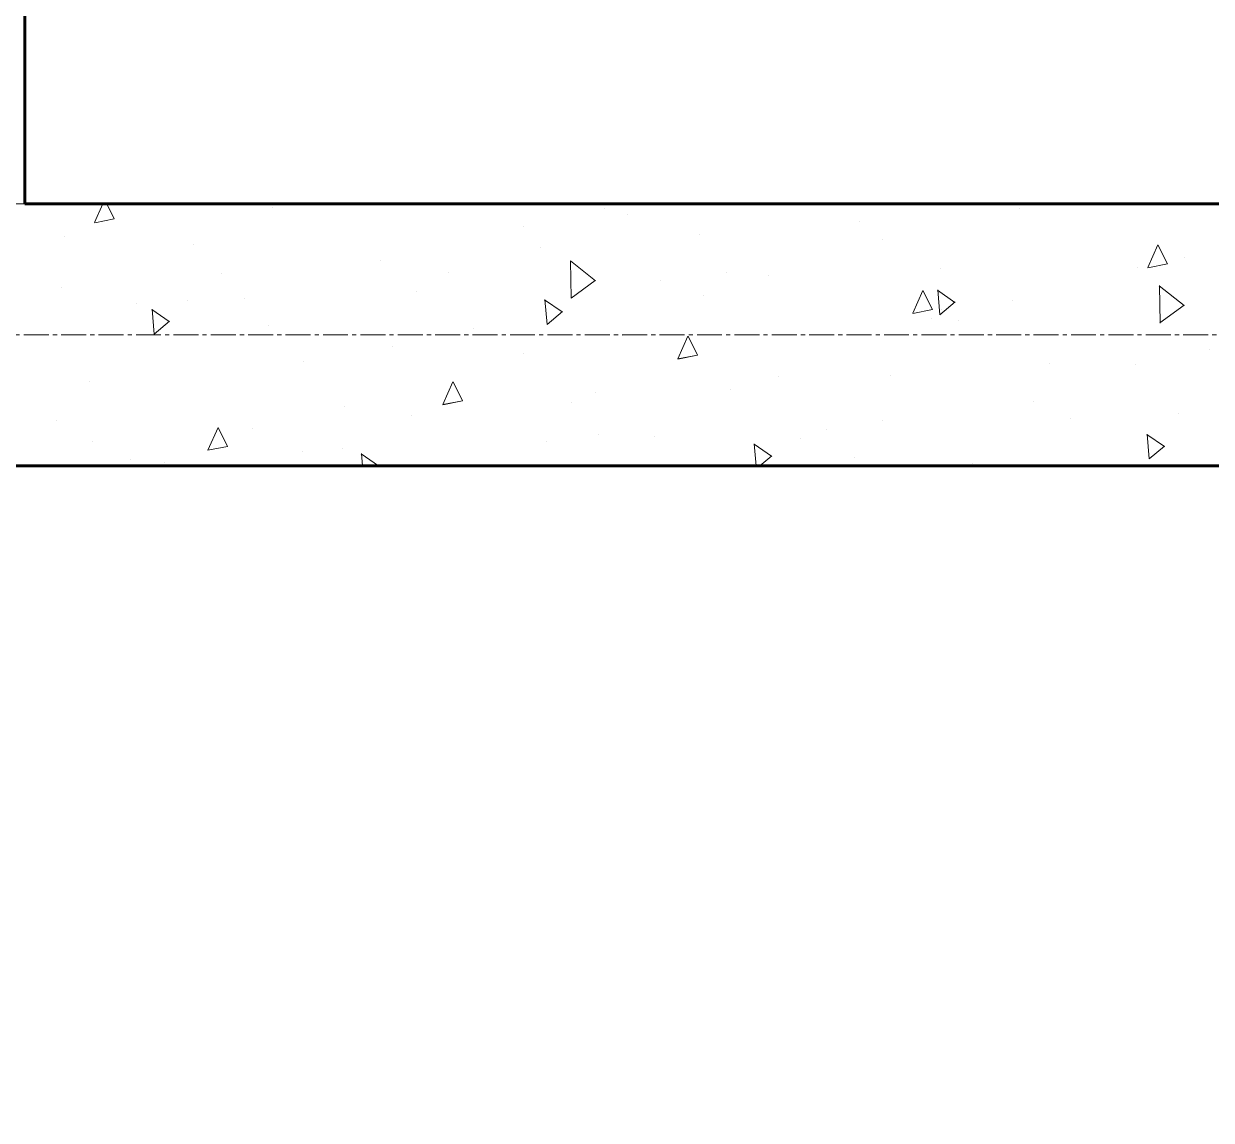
# Model space of a CAD drawing. Header units: millimetres. Extents: x 470010 to 1231400, y -134005 to 421770.
# Drawn here: x 673006 to 673913, y -39611 to -38773 of the extents above; entities that cross this region are included whole.
import ezdxf
from ezdxf.enums import TextEntityAlignment as Align

# ---------------------------------------------------------------- set-up
doc = ezdxf.new("R2010")
doc.units = ezdxf.units.MM
doc.linetypes.add('CENTER2', pattern=[28.575, 19.05, -3.175, 3.175, -3.175])
doc.layers.get('Defpoints').update_dxf_attribs({"color": 140})
for name, color, linetype, lineweight in [('0) шп потолок', 3, 'Continuous', 60), ('АР_Стены ПЕНОблок', 52, 'Continuous', 20), ('АР_Штриховка', 8, 'Continuous', 0)]:
    doc.layers.add(name, color=color, linetype=linetype, lineweight=lineweight)
doc.layers.add('РД_Оси_100', color=7, linetype='Continuous', lineweight=0, true_color=0x525252)
doc.styles.add('style1', font='ARIALN.TTF')

# ---------------------------------------------------------------- blocks, each defined once
blk = doc.blocks.new('СОШ_2200_АР_ОСИ_М100_28.05.24')
at = {"layer": 'РД_Оси_100', "color": 251, "linetype": 'CENTER2', "true_color": 0x636466}
blk.add_line((29555, 54600), (-5954.958, 54600), dxfattribs=at)
blk = doc.blocks.new('A$C9108343f')
at = {"layer": '0) шп потолок'}
for points in [[(14844.96, 61875), (14844.96, 70530), (7287.91, 70530), (7287.91, 61455), (13824.96, 61455)], [(14844.96, 52575), (14844.96, 61255), (7274.96, 61255), (7274.96, 52155), (13824.96, 52155)]]:
    blk.add_lwpolyline(points, dxfattribs=at)
at = {"layer": 'АР_Стены ПЕНОблок', "color": 18, "linetype": 'Continuous', "lineweight": 20, "true_color": 0x000000}
for p, q in [((14844.96, 61455), (7254.96, 61455)), ((7254.96, 61255), (14844.96, 61255))]:
    blk.add_line(p, q, dxfattribs=at)
at = {"layer": 'АР_Штриховка', "color": 18, "linetype": 'Continuous', "lineweight": 0, "true_color": 0x000000}
for p, q in [((7341.33, 61440.83), (7347.65, 61455)), ((7356.34, 61443.61), (7350.67, 61455)), ((7477.42, 61452.57), (7477.42, 61452.57)), ((7730.68, 61451.67), (7730.68, 61451.67)), ((8047.65, 61451.56), (8047.65, 61451.56)), ((7341.38, 61440.7), (7356.34, 61443.61)), ((7748.81, 61447.32), (7748.81, 61447.32)), ((7925.95, 61441.79), (7925.95, 61441.79)), ((7668.69, 61437.92), (7668.69, 61437.92)), ((7318.53, 61429.97), (7318.53, 61429.97)), ((7416.95, 61424.27), (7416.95, 61424.27)), ((7803.86, 61431.51), (7803.86, 61431.51)), ((7943.59, 61428.23), (7943.59, 61428.23)), ((8145.95, 61406.47), (8153.7, 61423.87)), ((8160.96, 61409.25), (8153.75, 61423.74)), ((7682.16, 61421.74), (7682.16, 61421.74)), ((7560.08, 61411.46), (7560.08, 61411.46)), ((7723.92, 61396.41), (7704.88, 61411.48)), ((7705.51, 61382.97), (7704.92, 61411.53)), ((7987.57, 61405.78), (7987.57, 61405.78)), ((8138.02, 61406.5), (8138.02, 61406.5)), ((8146, 61406.34), (8160.96, 61409.25)), ((8174.09, 61413.92), (8174.09, 61413.92)), ((7438.38, 61401.69), (7438.38, 61401.69)), ((7611.38, 61402.54), (7611.38, 61402.54)), ((7705.4, 61383), (7723.85, 61396.5)), ((7773.65, 61396.44), (7773.65, 61396.44)), ((7824.18, 61402.72), (7824.18, 61402.72)), ((7856.13, 61400.04), (7856.13, 61400.04)), ((7316.29, 61391.41), (7316.29, 61391.41)), ((7587.14, 61388.29), (7587.14, 61388.29)), ((7966.43, 61371.57), (7974.18, 61388.97)), ((7981.44, 61374.35), (7974.23, 61388.85)), ((7998.62, 61379.85), (7985.28, 61389.03)), ((7987.12, 61370.33), (7985.46, 61389.3)), ((8173.83, 61377.49), (8154.79, 61392.56)), ((8155.42, 61364.05), (8154.83, 61392.61)), ((7373.22, 61378.95), (7373.22, 61378.95)), ((7412.03, 61381.02), (7412.03, 61381.02)), ((7455.7, 61382.56), (7455.7, 61382.56)), ((7698.51, 61372.47), (7685.17, 61381.65)), ((7687.01, 61362.95), (7685.35, 61381.93)), ((7806.41, 61385.35), (7806.41, 61385.35)), ((7987.13, 61370.32), (7998.8, 61380.12)), ((8042.9, 61381.54), (8042.9, 61381.54)), ((7398.39, 61365.09), (7385.06, 61374.28)), ((7386.9, 61355.57), (7385.24, 61374.55)), ((7687.02, 61362.94), (7698.69, 61372.74)), ((7966.48, 61371.44), (7981.44, 61374.35)), ((7988.58, 61374.58), (7988.58, 61374.58)), ((8155.31, 61364.09), (8173.76, 61377.58)), ((7386.9, 61355.57), (7398.58, 61365.36)), ((7474.56, 61362.3), (7474.56, 61362.3)), ((7980.91, 61367.8), (7980.91, 61367.8)), ((8001.19, 61366.26), (8001.19, 61366.26)), ((7630.76, 61359.84), (7630.76, 61359.84)), ((7744.8, 61354.53), (7744.8, 61354.53)), ((7786.91, 61336.68), (7794.66, 61354.08)), ((7801.92, 61339.46), (7794.71, 61353.95)), ((7568.76, 61346.1), (7568.76, 61346.1)), ((8193.33, 61343.75), (8193.33, 61343.75)), ((7501.01, 61334.49), (7501.01, 61334.49)), ((7668.99, 61340.57), (7668.99, 61340.57)), ((7786.96, 61336.55), (7801.92, 61339.46)), ((8071.24, 61333.47), (8071.24, 61333.47)), ((7949.54, 61323.7), (7949.54, 61323.7)), ((8136.4, 61332.59), (8136.4, 61332.59)), ((7337.38, 61319.41), (7337.38, 61319.41)), ((7607.39, 61301.78), (7615.14, 61319.18)), ((7622.4, 61304.56), (7615.19, 61319.06)), ((7864.02, 61323.37), (7864.02, 61323.37)), ((7724.25, 61310.9), (7724.25, 61310.9)), ((7827.45, 61313.42), (7827.45, 61313.42)), ((7532.16, 61300.32), (7532.16, 61300.32)), ((7607.44, 61301.65), (7622.4, 61304.56)), ((7705.75, 61303.65), (7705.75, 61303.65)), ((8058.8, 61304.29), (8058.8, 61304.29)), ((7312.1, 61289.2), (7312.1, 61289.2)), ((7583.67, 61293.38), (7583.67, 61293.38)), ((7942.98, 61289.71), (7942.98, 61289.71)), ((8087.32, 61291.2), (8087.32, 61291.2)), ((8169.79, 61294.8), (8169.79, 61294.8)), ((7427.87, 61266.88), (7435.62, 61284.29)), ((7442.88, 61269.67), (7435.67, 61284.16)), ((7461.97, 61283.6), (7461.97, 61283.6)), ((7726.59, 61278.59), (7726.59, 61278.59)), ((7900.81, 61283.05), (7900.81, 61283.05)), ((8158.64, 61269.67), (8145.3, 61278.85)), ((8147.14, 61260.15), (8145.48, 61279.13)), ((7339.88, 61273.33), (7339.88, 61273.33)), ((7427.92, 61266.76), (7442.88, 61269.67)), ((7686.89, 61273.72), (7686.89, 61273.72)), ((7769.36, 61277.32), (7769.36, 61277.32)), ((7858.52, 61262.29), (7845.19, 61271.47)), ((7846.83, 61255), (7845.37, 61271.75)), ((7880.98, 61275.97), (7880.98, 61275.97)), ((8147.15, 61260.14), (8158.82, 61269.94)), ((7500.38, 61265.57), (7500.38, 61265.57)), ((7530.83, 61268.01), (7530.83, 61268.01)), ((7558.29, 61255), (7545.08, 61264.1)), ((7546.08, 61255), (7545.26, 61264.37)), ((7849.7, 61255), (7858.71, 61262.56)), ((7921.62, 61261.4), (7921.62, 61261.4)), ((7368.93, 61259.83), (7368.93, 61259.83)), ((7394.99, 61257.43), (7394.99, 61257.43)), ((7558.37, 61255), (7558.6, 61255.19)), ((8012.17, 61256.49), (8012.17, 61256.49))]:
    blk.add_line(p, q, dxfattribs=at)
at = {"layer": 'РД_Оси_100'}
blk.add_blockref('СОШ_2200_АР_ОСИ_М100_28.05.24', (7154.96, 6755), dxfattribs=at)
at = {"layer": 'Defpoints', "color": 18, "true_color": 0x000000, "style": 'style1'}
for p in [(143949.34, 316089.12), (143974.98, 281639.5), (143890.4, 273244.71), (143839.99, 264276.81), (143967.75, 254892.38), (12251.96, 104178.14), (12382.58, 96023.14)]:
    blk.add_attdef('АР-ПОМЕЩЕНИЕ:НАИМЕНОВАНИЕ', text='', height=100, dxfattribs=at).set_placement(p, align=Align.MIDDLE)
at = {"layer": 'Defpoints', "color": 18, "true_color": 0x000000, "style": 'style1', "flags": 8}
for p in [(143951.3, 279099.09), (143848.34, 269251.11), (143875.33, 260094.25), (144049.74, 250824.7), (163419.28, 238153.36), (155897.46, 237965.97), (183037.2, 237965.97), (143342.94, 237876.19)]:
    blk.add_attdef('АР-ПОМЕЩЕНИЕ:НАИМЕНОВАНИЕ', text='', height=100, dxfattribs=at).set_placement(p, align=Align.MIDDLE)

msp = doc.modelspace()

# ---------------------------------------------------------------- linework, layer by layer
at = {"layer": '0) шп потолок'}
for points in [[(680563.57, -38491.242), (680563.57, -29836.242), (673006.525, -29836.242), (673006.525, -38911.242), (679543.57, -38911.242)], [(680563.57, -47791.242), (680563.57, -39111.242), (672993.57, -39111.242), (672993.57, -48211.242), (679543.57, -48211.242)]]:
    msp.add_lwpolyline(points, dxfattribs=at)
at = {"layer": 'АР_Стены ПЕНОблок', "color": 18, "linetype": 'Continuous', "lineweight": 20, "true_color": 0x000000}
for p, q in [((680563.57, -38911.242), (672973.57, -38911.242)), ((672973.57, -39111.242), (680563.57, -39111.242))]:
    msp.add_line(p, q, dxfattribs=at)
at = {"layer": 'АР_Штриховка', "color": 18, "linetype": 'Continuous', "lineweight": 0, "true_color": 0x000000}
for p, q in [((673059.947, -38925.416), (673066.258, -38911.242)), ((673074.955, -38922.635), (673069.287, -38911.242)), ((673059.995, -38925.544), (673074.955, -38922.636)), ((673864.567, -38959.777), (673872.315, -38942.374)), ((673879.575, -38956.996), (673872.363, -38942.501)), ((673442.533, -38969.833), (673423.491, -38954.76)), ((673424.123, -38983.276), (673423.533, -38954.707)), ((673864.615, -38959.904), (673879.575, -38956.997)), ((673424.015, -38983.237), (673442.466, -38969.741)), ((673705.735, -38995.917), (673704.075, -38976.939)), ((673892.439, -38988.753), (673873.398, -38973.68)), ((673874.031, -39002.196), (673873.44, -38973.627)), ((673417.118, -38993.772), (673403.783, -38984.59)), ((673405.622, -39003.293), (673403.962, -38984.316)), ((673685.047, -38994.672), (673692.795, -38977.269)), ((673700.055, -38991.891), (673692.843, -38977.396)), ((673717.23, -38986.396), (673703.895, -38977.215)), ((673705.741, -38995.923), (673717.415, -38986.127)), ((673117.005, -39001.147), (673103.67, -38991.966)), ((673105.509, -39010.67), (673103.849, -38991.693)), ((673405.628, -39003.3), (673417.302, -38993.504)), ((673685.095, -38994.8), (673700.055, -38991.892)), ((673873.921, -39002.157), (673892.372, -38988.661)), ((673105.514, -39010.676), (673117.189, -39000.88)), ((673505.527, -39029.567), (673513.275, -39012.164)), ((673520.535, -39026.786), (673513.323, -39012.291)), ((673505.575, -39029.695), (673520.535, -39026.787)), ((673326.007, -39064.462), (673333.755, -39047.059)), ((673341.015, -39061.681), (673333.803, -39047.186)), ((673326.055, -39064.59), (673341.015, -39061.682)), ((673146.487, -39099.357), (673154.235, -39081.954)), ((673161.495, -39096.576), (673154.283, -39082.081)), ((673577.136, -39103.949), (673563.801, -39094.767)), ((673565.446, -39111.242), (673563.981, -39094.493)), ((673877.248, -39096.573), (673863.913, -39087.392)), ((673865.754, -39106.094), (673864.094, -39087.116)), ((673146.535, -39099.485), (673161.495, -39096.577)), ((673276.904, -39111.242), (673263.689, -39102.143)), ((673264.687, -39111.242), (673263.867, -39101.869)), ((673568.309, -39111.242), (673577.321, -39103.68)), ((673865.759, -39106.1), (673877.434, -39096.304)), ((673276.987, -39111.242), (673277.207, -39111.057))]:
    msp.add_line(p, q, dxfattribs=at)

# ---------------------------------------------------------------- block references
msp.add_blockref('A$C9108343f', (665718.612, -100366.242))
at = {"layer": 'РД_Оси_100'}
msp.add_blockref('СОШ_2200_АР_ОСИ_М100_28.05.24', (672873.57, -93611.242), dxfattribs=at)

doc.saveas('drawing.dxf')
